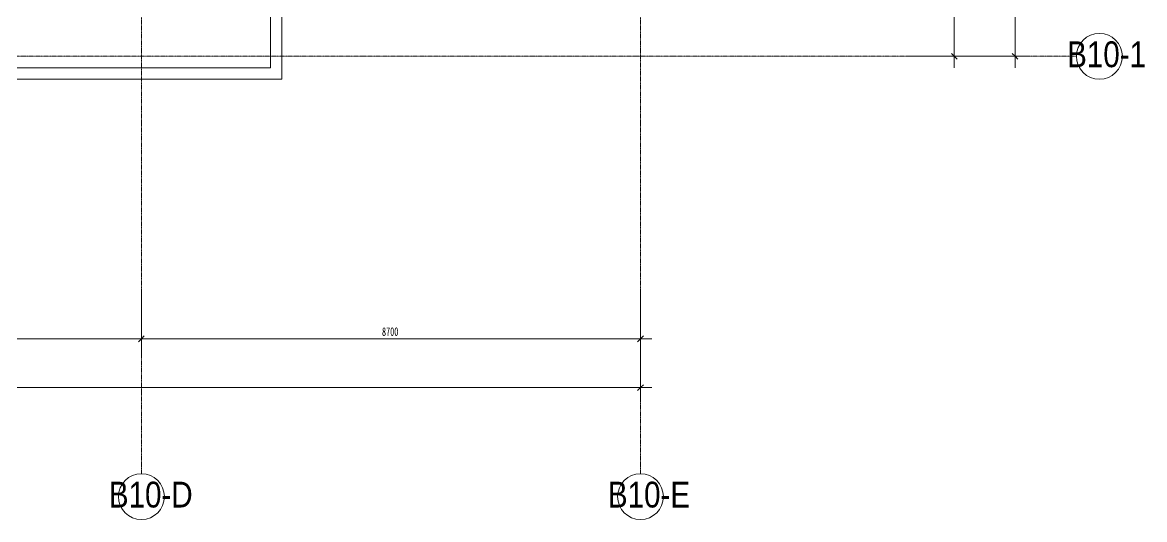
# Model space of a CAD drawing. Header units: millimetres. Extents: x 147592 to 200188, y -27981 to 8299.
# Drawn here: x 180625 to 200187, y -27981 to -19309 of the extents above; entities that cross this region are included whole.
import ezdxf

# ---------------------------------------------------------------- set-up
doc = ezdxf.new("R2010")
doc.units = ezdxf.units.MM
doc.linetypes.add('轴网线', pattern=[22.24, 12.7, -3.18, 3.18, -3.18])
doc.layers.add('0-1', color=7, linetype='Continuous', lineweight=5)
doc.layers.add('A-ANNO-DIMS-100', color=7, linetype='Continuous', lineweight=5)
for name, color, linetype, lineweight, true_color in [('0-2', 7, 'Continuous', 5, 0x515151), ('A-ANNO-DIMS-1', 7, 'Continuous', 5, 0x5151ff), ('A-FLOR-1', 7, 'Continuous', 5, 0x7f7f7f), ('A-WALL-1', 7, 'Continuous', 5, 0x515151), ('S-GRID-1', 7, '轴网线', 5, 0x5151ff), ('S-GRID-IDEN-1', 7, 'Continuous', 5, 0x515151), ('S-GRID-IDEN-2', 7, 'Continuous', 5, 0x5151ff)]:
    doc.layers.add(name, color=color, linetype=linetype, lineweight=lineweight, true_color=true_color)
doc.styles.add('TJ_FangSong_Narrow', font='', dxfattribs={"height": 450})
doc.styles.add('仿宋_1', font='', dxfattribs={"width": 0.7, "height": 150})
doc.styles.get('TJ_FangSong_Narrow').set_extended_font_data('TJ_FangSong_Narrow')
doc.styles.get('仿宋_1').set_extended_font_data('FangSong')
doc.dimstyles.new('对角线_-_1_5mm_仿宋_1', dxfattribs={"dimscale": 304.8, "dimtxt": 193.128667, "dimasz": 0.328084, "dimexe": 0.82021, "dimexo": 0.0625, "dimgap": 0.065617, "dimtad": 1, "dimdec": 0, "dimdsep": 46, "dimtxsty": '仿宋_1', "dimblk1": 'OBLIQUE', "dimblk2": 'OBLIQUE', "dimsah": 1, "dimcen": 0.09, "dimdle": 0.656168, "dimazin": 0, "dimtfac": 1, "dimtdec": 4, "dimtix": 1, "dimtmove": 0, "dimatfit": 3, "dimfxl": 2.624672, "dimfxlon": 1, "dimtvp": 1, "dimtolj": 1, "dimtzin": 0, "dimarcsym": 2})

# ---------------------------------------------------------------- blocks, each defined once
blk = doc.blocks.new('DIMBLOCK13-10-004 四层空调通风平面图')
at = {"layer": 'A-ANNO-DIMS-100', "color": 173, "true_color": 0x5151ff, "transparency": 16777216}
for p, q in [((174000, -24028), (174000, -25078)), ((174000, -24828), (174000, -24028)), ((182700, -24028), (182700, -25078)), ((182700, -24828), (182700, -24028)), ((174000, -24828), (173950, -24878)), ((174000, -24828), (174050, -24778)), ((174000, -24828), (182700, -24828)), ((182700, -24828), (182650, -24878)), ((182700, -24828), (182750, -24778))]:
    blk.add_line(p, q, dxfattribs=at)
at = {"layer": 'A-ANNO-DIMS-100', "color": 0, "transparency": 16777216, "insert": (178193, -24627), "char_height": 150, "width": 377.27, "attachment_point": 1, "line_spacing_factor": 0.898273, "style": '仿宋_1'}
blk.add_mtext('8700', dxfattribs=at)
blk = doc.blocks.new('_Oblique')
at = {"color": 0, "linetype": 'ByBlock', "lineweight": -2}
blk.add_line((-0.5, -0.5), (0.5, 0.5), dxfattribs=at)
blk = doc.blocks.new('DIMBLOCK14-10-004 四层空调通风平面图')
at = {"layer": 'A-ANNO-DIMS-100', "color": 173, "true_color": 0x5151ff, "transparency": 16777216}
for p, q in [((182700, -24028), (182700, -25078)), ((182700, -24828), (182700, -24028)), ((191400, -24028), (191400, -25078)), ((191400, -24828), (191400, -24028)), ((182700, -24828), (182650, -24878)), ((182700, -24828), (182750, -24778)), ((182700, -24828), (191600, -24828)), ((191400, -24828), (191350, -24878)), ((191400, -24828), (191450, -24778))]:
    blk.add_line(p, q, dxfattribs=at)
at = {"layer": 'A-ANNO-DIMS-100', "color": 0, "transparency": 16777216, "insert": (186893, -24627), "char_height": 150, "width": 377.27, "attachment_point": 1, "line_spacing_factor": 0.898273, "style": '仿宋_1'}
blk.add_mtext('8700', dxfattribs=at)
blk = doc.blocks.new('DIMBLOCK15-10-004 四层空调通风平面图')
at = {"layer": 'A-ANNO-DIMS-100', "color": 173, "true_color": 0x5151ff, "transparency": 16777216}
for p, q in [((156600, -24878), (156600, -25928)), ((156600, -25678), (156600, -24878)), ((191400, -24878), (191400, -25928)), ((191400, -25678), (191400, -24878)), ((156400, -25678), (191600, -25678)), ((156600, -25678), (156550, -25728)), ((156600, -25678), (156650, -25628)), ((191400, -25678), (191350, -25728)), ((191400, -25678), (191450, -25628))]:
    blk.add_line(p, q, dxfattribs=at)
at = {"layer": 'A-ANNO-DIMS-100', "color": 0, "transparency": 16777216, "insert": (173804, -25477), "char_height": 150, "width": 471.59, "attachment_point": 1, "line_spacing_factor": 0.898273, "style": '仿宋_1'}
blk.add_mtext('34800', dxfattribs=at)
blk = doc.blocks.new('DIMBLOCK16-10-004 四层空调通风平面图')
at = {"layer": 'A-ANNO-DIMS-100', "color": 173, "true_color": 0x5151ff, "transparency": 16777216}
for p, q in [((196069, -17400), (197119, -17400)), ((196869, -17400), (196069, -17400)), ((196869, -17400), (196819, -17350)), ((196869, -20100), (196869, -17400)), ((196869, -17400), (196919, -17450)), ((196069, -19900), (197119, -19900)), ((196869, -19900), (196069, -19900)), ((196869, -19900), (196819, -19850)), ((196869, -19900), (196919, -19950))]:
    blk.add_line(p, q, dxfattribs=at)
at = {"layer": 'A-ANNO-DIMS-100', "color": 0, "transparency": 16777216, "insert": (196667, -18807), "char_height": 150, "width": 377.27, "attachment_point": 1, "rotation": 90, "line_spacing_factor": 0.898273, "style": '仿宋_1'}
blk.add_mtext('2500', dxfattribs=at)
blk = doc.blocks.new('DIMBLOCK20-10-004 四层空调通风平面图')
at = {"layer": 'A-ANNO-DIMS-100', "color": 173, "true_color": 0x5151ff, "transparency": 16777216}
for p, q in [((197929, -20100), (197929, 200)), ((197929, 0), (197879, 50)), ((197129, 0), (198179, 0)), ((197929, 0), (197129, 0)), ((197929, 0), (197979, -50)), ((197129, -19900), (198179, -19900)), ((197929, -19900), (197129, -19900)), ((197929, -19900), (197879, -19850)), ((197929, -19900), (197979, -19950))]:
    blk.add_line(p, q, dxfattribs=at)
at = {"layer": 'A-ANNO-DIMS-100', "color": 0, "transparency": 16777216, "insert": (197727, -10146), "char_height": 150, "width": 471.59, "attachment_point": 1, "rotation": 90, "line_spacing_factor": 0.898273, "style": '仿宋_1'}
blk.add_mtext('19900', dxfattribs=at)
blk = doc.blocks.new('轴网 - R4_0-512320-10-004 四层空调通风平面图')
at = {"layer": 'S-GRID-IDEN-2'}
blk.add_circle((0, 0), 4, dxfattribs=at)
blk = doc.blocks.new('YXQH_AR_B9-20_rvt-1-10-004 四层空调通风平面图')
at = {"layer": 'A-FLOR-1'}
for p, q in [((184950, -20100), (184950, -8350)), ((177400, -20100), (184950, -20100))]:
    blk.add_line(p, q, dxfattribs=at)
at = {"layer": 'A-WALL-1'}
for p, q in [((184950, -20100), (184950, -8350)), ((185150, -8350), (185150, -20300)), ((185150, -20300), (185150, -8350)), ((177400, -20100), (184950, -20100)), ((184950, -20300), (177400, -20300)), ((177400, -20300), (184950, -20300)), ((184950, -20300), (185150, -20300)), ((185150, -20300), (184950, -20300))]:
    blk.add_line(p, q, dxfattribs=at)
at = {"layer": 'S-GRID-1'}
for p, q in [((182700, 7499.5), (182700, -27181.2)), ((191400, 7499.5), (191400, -27181.2)), ((199000.7, -19900), (148525.8, -19900))]:
    blk.add_line(p, q, dxfattribs=at)
at = {"layer": '0-2', "xscale": 99.99999999999993, "yscale": 99.99999999999993, "zscale": 99.99999999999993}
for p, rotation in [((199400.7, -19900), 89.99999999999984), ((182700, -27581.2), 180), ((191400, -27581.2), 180)]:
    blk.add_blockref('轴网 - R4_0-512320-10-004 四层空调通风平面图', p, dxfattribs=dict(at, rotation=rotation))
at = {"layer": 'S-GRID-IDEN-1', "char_height": 450, "attachment_point": 1, "style": 'TJ_FangSong_Narrow'}
for s, insert, width in [('B10-1', (198837.4, -19639.4), 1354.852), ('B10-D', (182131.7, -27320.7), 1370.886), ('B10-E', (190831.7, -27320.7), 1370.886)]:
    blk.add_mtext(s, dxfattribs=dict(at, insert=insert, width=width))
at = {"layer": 'A-ANNO-DIMS-1'}
for base, p1, p2, override, picture, middle in [((197928.8, 0), (197128.8, -19900), (197128.8, 0), {"dimpost": '<>', "dimfxl": 19900}, 'DIMBLOCK20-10-004 四层空调通风平面图', (197832.9, -9950)), ((196868.7, -17400), (196068.7, -19900), (196068.7, -17400), {"dimpost": '<>', "dimfxl": 2500}, 'DIMBLOCK16-10-004 四层空调通风平面图', (196772.8, -18650))]:
    dim = blk.add_linear_dim(base=base, p1=p1, p2=p2, angle=90, dimstyle='对角线_-_1_5mm_仿宋_1', override=override, dxfattribs=at)
    dim.commit()
    dim.dimension.update_dxf_attribs({"geometry": picture, "text_midpoint": middle})
for base, p1, p2, override, picture, middle in [((182700, -24828.3), (174000, -24028.3), (182700, -24028.3), {"dimpost": '<>', "dimfxl": 8700}, 'DIMBLOCK13-10-004 四层空调通风平面图', (178350, -24732.4)), ((191400, -24828.3), (182700, -24028.3), (191400, -24028.3), {"dimpost": '<>', "dimfxl": 8700}, 'DIMBLOCK14-10-004 四层空调通风平面图', (187050, -24732.4)), ((191400, -25678.4), (156600, -24878.4), (191400, -24878.4), {"dimpost": '<>', "dimfxl": 34800}, 'DIMBLOCK15-10-004 四层空调通风平面图', (174000, -25582.5))]:
    dim = blk.add_linear_dim(base=base, p1=p1, p2=p2, dimstyle='对角线_-_1_5mm_仿宋_1', override=override, dxfattribs=at)
    dim.commit()
    dim.dimension.update_dxf_attribs({"geometry": picture, "text_midpoint": middle})

msp = doc.modelspace()

# ---------------------------------------------------------------- block references
at = {"layer": '0-1'}
msp.add_blockref('YXQH_AR_B9-20_rvt-1-10-004 四层空调通风平面图', (0, 0), dxfattribs=at)

doc.saveas('drawing.dxf')
